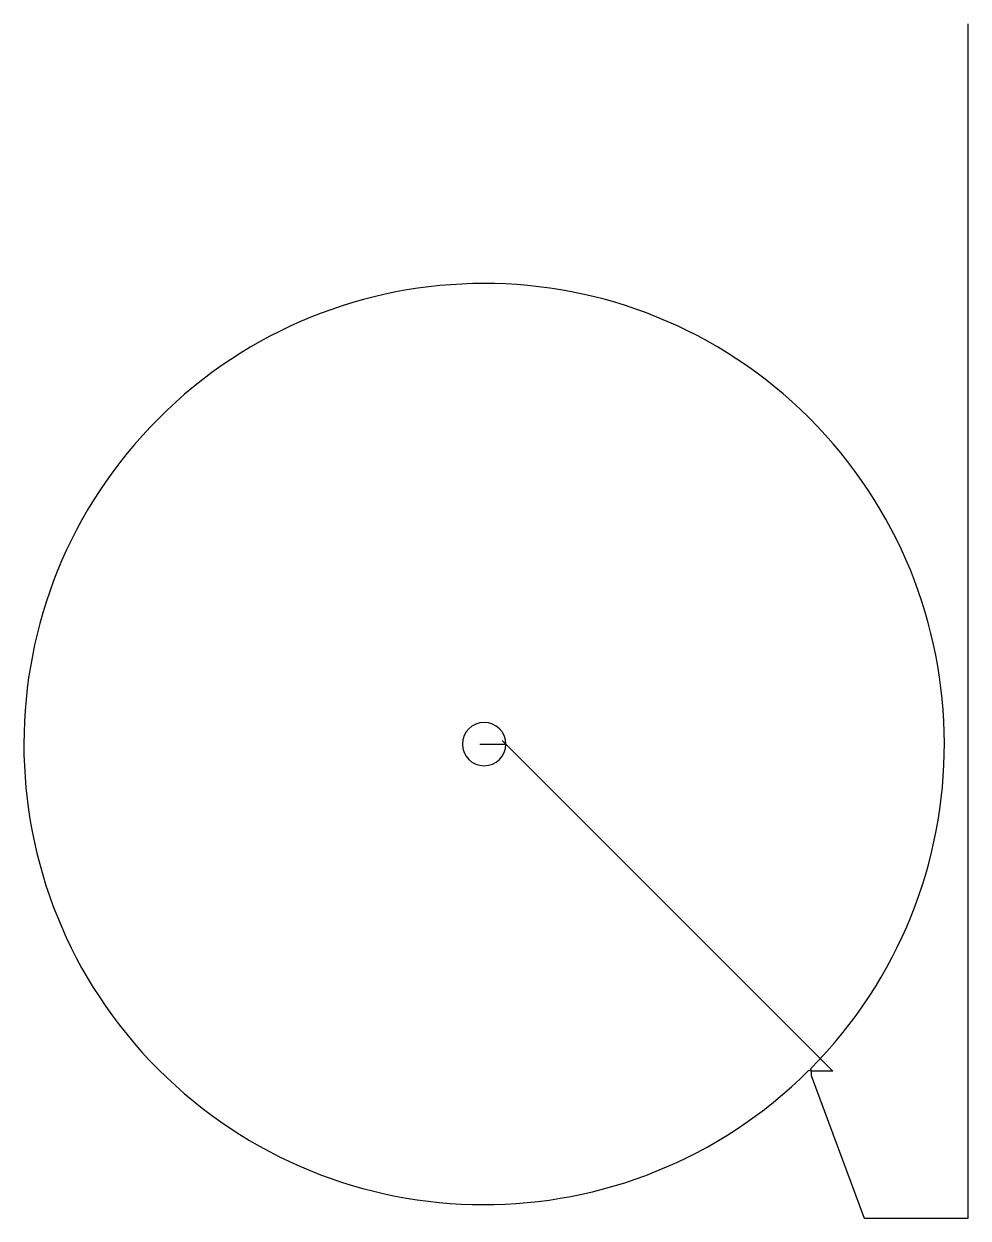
# Model space of a CAD drawing. Header units: metres. Extents: x 13 to 1102, y 1024 to 2400.
import ezdxf

# ---------------------------------------------------------------- set-up
doc = ezdxf.new("R2010")
doc.units = ezdxf.units.M

msp = doc.modelspace()

# ---------------------------------------------------------------- linework, layer by layer
at = {"layer": 'TOOL_0'}
for p, q in [((1102.007, 2399), (1102.007, 2400)), ((1102.007, 1023.789), (1102.007, 2399)), ((538.825, 1570.097), (568.825, 1570.097)), ((568.825, 1570.097), (564.582, 1574.34)), ((564.582, 1574.34), (945.957, 1192.961)), ((920.957, 1192.961), (918.058, 1193.739)), ((920.177, 1195.858), (920.957, 1192.961)), ((945.957, 1192.961), (920.957, 1192.961)), ((920.957, 1192.961), (920.957, 1187.961)), ((920.957, 1187.961), (982.147, 1023.789)), ((982.147, 1023.789), (1102.007, 1023.789))]:
    msp.add_line(p, q, dxfattribs=at)
for radius, start, end in [(530.75, 315.161294, 134.999695), (530.75, 134.999695, 314.83779), (25, 0, 180), (25, 180, 0)]:
    msp.add_arc((543.825, 1570.097), radius, start, end, dxfattribs=at)

doc.saveas('drawing.dxf')
